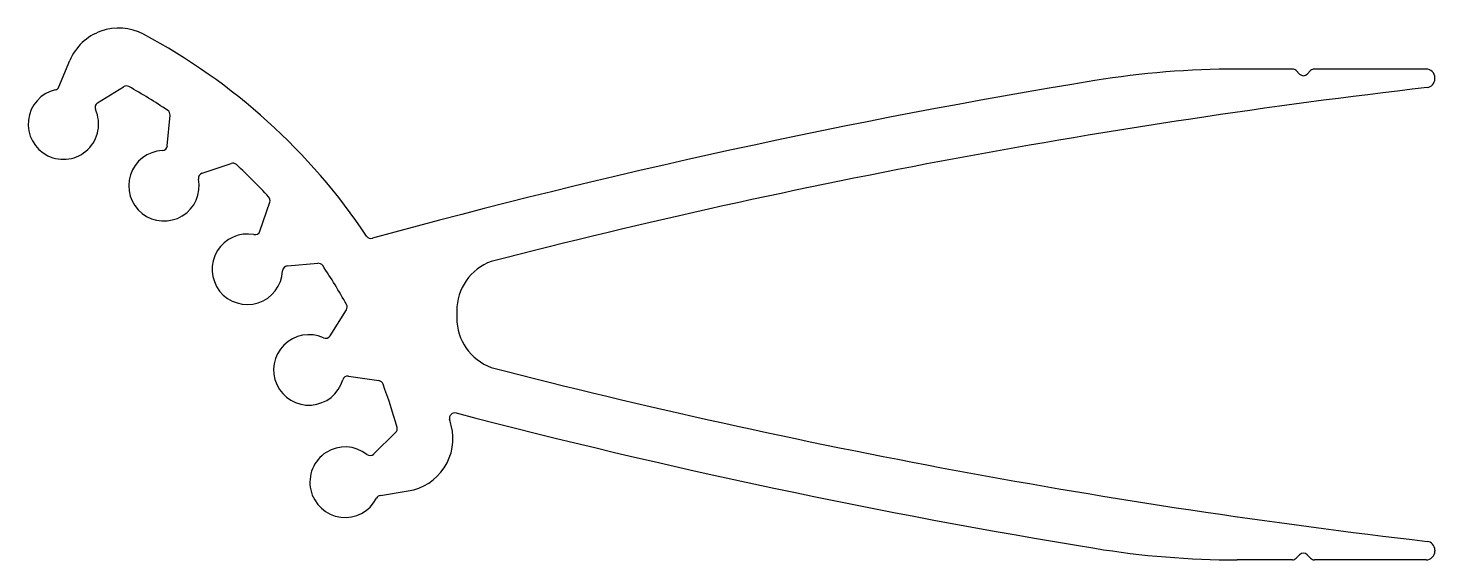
# Model space of a CAD drawing. Extents: x 759.8 to 839.7, y 466.5 to 496.7.
import ezdxf

# ---------------------------------------------------------------- set-up
doc = ezdxf.new("R2010")
doc.units = 0
doc.layers.get('0').update_dxf_attribs({"linetype": 'CONTINUOUS'})

msp = doc.modelspace()

# ---------------------------------------------------------------- linework, layer by layer
for p, q in [((761.582, 493.374), (762.198, 494.851)), ((831.568, 494.374), (828.431, 494.374)), ((831.78, 494.286), (831.98, 494.086)), ((832.404, 494.086), (832.604, 494.286)), ((839.153, 494.374), (832.816, 494.374)), ((763.77, 492.45), (765.242, 493.372)), ((839.653, 493.82), (839.653, 493.874)), ((767.73, 490.022), (767.885, 491.752)), ((769.705, 488.463), (771.352, 489.016)), ((772.987, 485.176), (773.542, 486.822)), ((774.542, 483.199), (776.273, 483.35)), ((776.964, 479.234), (777.889, 480.705)), ((784.153, 480.643), (784.153, 480.249)), ((778.013, 476.948), (779.732, 476.69)), ((779.44, 472.527), (780.684, 473.74)), ((779.821, 470.179), (781.404, 470.43)), ((839.653, 467.072), (839.653, 467.018)), ((831.568, 466.518), (828.431, 466.518)), ((831.78, 466.605), (831.98, 466.805)), ((832.404, 466.805), (832.604, 466.605)), ((839.153, 466.518), (832.816, 466.518))]:
    msp.add_line(p, q)
for centre, radius, start, end in [((764.967, 493.697), 3, 61.98733, 157.36671), ((749.938, 465.446), 35, 33.74875, 61.98733), ((828.431, 444.374), 50, 90, 99.2974), ((831.568, 494.074), 0.3, 45, 90), ((832.816, 494.074), 0.3, 90, 135), ((839.153, 493.874), 0.5, 0, 90), ((761.305, 493.489), 0.3, 283.24735, 337.36671), ((765.401, 493.118), 0.3, 60.80259, 122.06804), ((749.938, 465.446), 32, 56.17019, 60.80259), ((884.653, 100.946), 398, 99.2974, 105.33933), ((884.653, 100.946), 395, 96.60618, 104.44608), ((832.192, 494.298), 0.3, 225, 315), ((839.153, 493.82), 0.5, 276.60618, 360), ((761.832, 491.251), 2, 103.24735, 24.25948), ((763.929, 492.196), 0.3, 122.06804, 204.25948), ((767.586, 491.779), 0.3, 354.90473, 56.17019), ((767.54, 487.751), 2, 92.7133, 10.72637), ((767.432, 490.048), 0.3, 272.7133, 354.90473), ((771.448, 488.731), 0.3, 47.26949, 108.53494), ((749.938, 465.446), 32, 42.63708, 47.26949), ((769.8, 488.179), 0.3, 108.53494, 190.72637), ((773.258, 486.918), 0.3, 341.37163, 42.63708), ((772.271, 483.012), 2, 79.18019, 357.19327), ((772.703, 485.271), 0.3, 259.18019, 341.37163), ((779.289, 485.057), 0.3, 213.74875, 285.33933), ((774.568, 482.9), 0.3, 95.00184, 177.19327), ((776.299, 483.051), 0.3, 33.73638, 95.00184), ((749.938, 465.446), 32, 29.10398, 33.73638), ((787.153, 480.643), 3, 110.2866, 180), ((777.635, 480.865), 0.3, 327.83852, 29.10398), ((787.153, 480.249), 3, 180, 249.7134), ((775.762, 477.298), 2, 65.64709, 343.66017), ((776.71, 479.394), 0.3, 245.64709, 327.83852), ((884.653, 859.946), 395, 255.55392, 263.39382), ((777.969, 476.651), 0.3, 81.46873, 163.66017), ((779.687, 476.394), 0.3, 20.20328, 81.46873), ((749.938, 465.446), 32, 15.57087, 20.20328), ((780.935, 473.393), 3, 279, 14.37938), ((784.04, 474.563), 0.3, 75.36817, 194.96801), ((749.938, 465.446), 35, 14.37938, 14.96801), ((884.653, 859.946), 398, 255.36817, 260.7026), ((780.474, 473.955), 0.3, 314.30542, 15.57087), ((777.818, 470.926), 2, 52.11398, 333.01637), ((779.231, 472.741), 0.3, 232.11398, 314.30542), ((779.868, 469.883), 0.3, 99, 153.01637), ((828.431, 516.518), 50, 260.7026, 270), ((839.153, 467.018), 0.5, 270, 0), ((839.153, 467.072), 0.5, 0, 83.39382), ((831.568, 466.818), 0.3, 270, 315), ((832.192, 466.593), 0.3, 45, 135), ((832.816, 466.818), 0.3, 225, 270)]:
    msp.add_arc(centre, radius, start, end)

doc.saveas('drawing.dxf')
